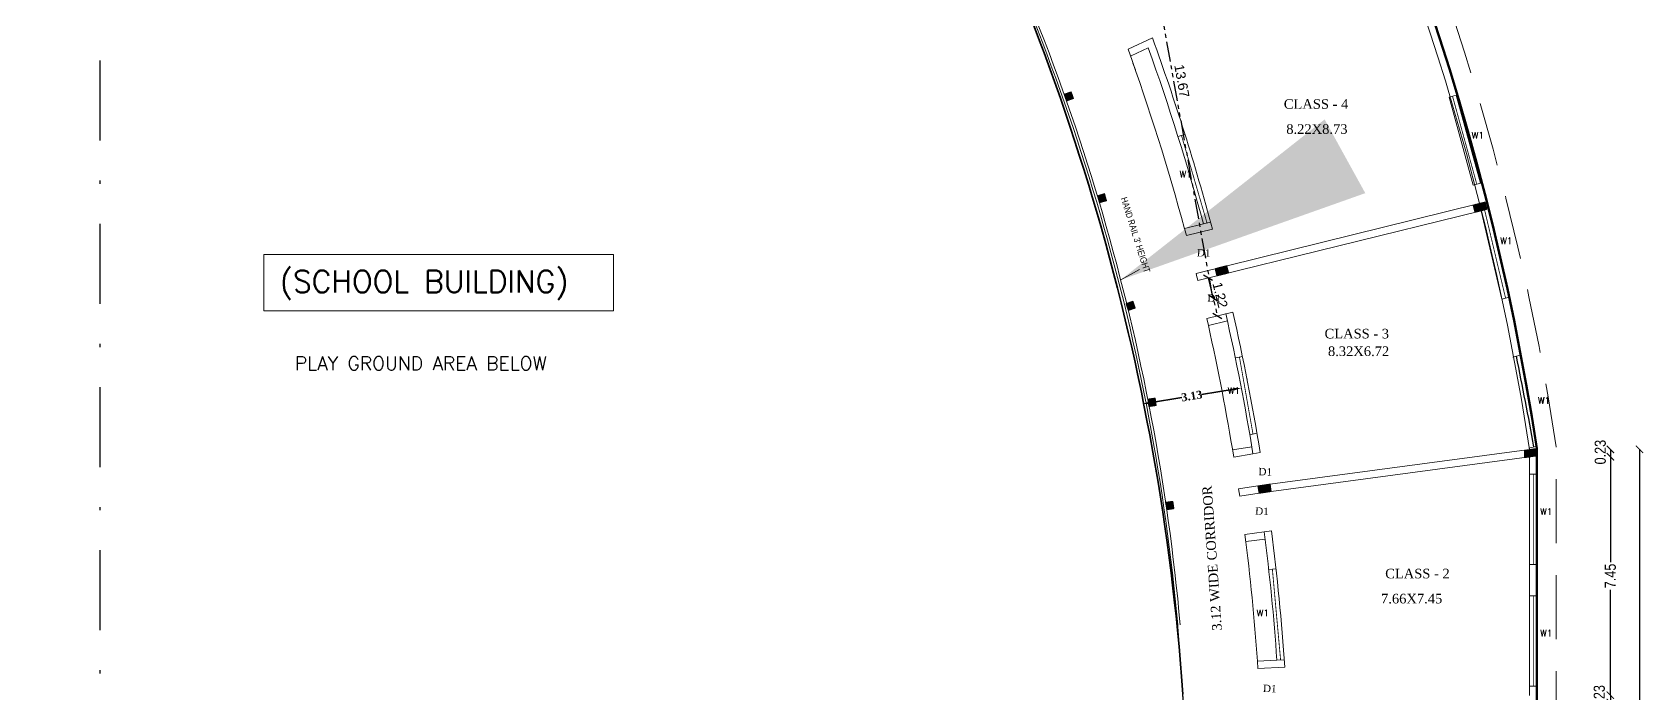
# Model space of a CAD drawing. Header units: metres. Extents: x 43 to 977, y 102 to 459.
# Drawn here: x 681.2 to 731.6, y 174.2 to 194.9 of the extents above; entities that cross this region are included whole.
import ezdxf

# ---------------------------------------------------------------- set-up
doc = ezdxf.new("R2010")
doc.units = ezdxf.units.M
doc.header["$MEASUREMENT"] = 0
doc.header["$PDMODE"] = 3
for name, pattern in [('DASHDOT', [1, 0.5, -0.25, 0, -0.25]), ('HIDDEN', [0.375, 0.25, -0.125]), ('PHANTOM2', [1.25, 0.625, -0.125, 0.125, -0.125, 0.125, -0.125])]:
    doc.linetypes.add(name, pattern=pattern)
doc.layers.get('0').update_dxf_attribs({"lineweight": 0})
doc.layers.get('Defpoints').update_dxf_attribs({"lineweight": 0})
for name, color, linetype, lineweight in [('BLK_1_FLR_2_ EXIT_WIDTH_ DOOR', 7, 'Continuous', 35), ('BLK_1_FLR_2_BLT_UP_AREA_DEDUCT_EXISTING', 4, 'Continuous', 35), ('Column', 1, 'Continuous', 0), ('DIST_EXIT', 7, 'Continuous', 35), ('fence', 15, 'Continuous', 0), ('FURN', 30, 'Continuous', 0), ('hatch', 7, 'Continuous', 0), ('Layer3', 5, 'Continuous', 0), ('PATH_WAY', 140, 'Continuous', 35), ('RTEXT', 4, 'Continuous', 0), ('Staircase', 140, 'Continuous', 0), ('TEXT', 130, 'Continuous', 0), ('TKT', 3, 'Continuous', 0), ('WALL', 7, 'Continuous', 0), ('WIN', 13, 'Continuous', 0)]:
    doc.layers.add(name, color=color, linetype=linetype, lineweight=lineweight)
doc.layers.add('BLK_1_FLR_2_BLT_UP_AREA_EXISTING', color=10, linetype='Continuous')
doc.styles.add('ARIAL', font='arial.ttf')
doc.styles.add('ARIAL NARROW', font='')
doc.styles.add('RTEXT', font='arial.ttf', dxfattribs={"width": 0.8, "height": 8})
doc.styles.get("Standard").update_dxf_attribs({"font": 'romans.shx'})
doc.styles.add('style2', font='romantic.ttf')
doc.styles.add('visa', font='swissc.ttf')
doc.styles.add('working', font='timesbd.ttf', dxfattribs={"height": 0.25})
doc.styles.get('ARIAL NARROW').set_extended_font_data('Lydian BT')
doc.dimstyles.new('Copy(2) of S-2', dxfattribs={"dimtxt": 10.5, "dimasz": 8, "dimexe": 2, "dimexo": 50, "dimgap": 5, "dimtad": 0, "dimtoh": 1, "dimdec": 1, "dimzin": 0, "dimdsep": 46, "dimlunit": 4, "dimtxsty": 'ARIAL NARROW', "dimcen": 0.09, "dimdle": 3, "dimse1": 1, "dimse2": 1, "dimclrd": 7, "dimclre": 13, "dimclrt": 7, "dimadec": 0, "dimazin": 0, "dimtfac": 1, "dimtdec": 1, "dimtofl": 0, "dimtmove": 0, "dimatfit": 3, "dimfxl": 0, "dimtolj": 1, "dimtzin": 0, "dimlwd": 13, "dimarcsym": 0})
doc.dimstyles.new('new model', dxfattribs={"dimtxt": 0.25, "dimasz": 0.23, "dimexe": 0.1, "dimexo": 0.1, "dimgap": 0, "dimtad": 0, "dimtoh": 1, "dimzin": 1, "dimdsep": 46, "dimtxsty": 'working', "dimcen": 0.09, "dimse1": 1, "dimse2": 1, "dimclrd": 8, "dimclre": 8, "dimclrt": 3, "dimadec": 1, "dimazin": 0, "dimtfac": 1, "dimtofl": 0, "dimtmove": 0, "dimatfit": 3, "dimfxl": 0, "dimtolj": 1, "dimtzin": 0, "dimlwd": -1, "dimlwe": -1, "dimarcsym": 0})
doc.dimstyles.new('o3', dxfattribs={"dimscale": 0.23, "dimtxt": 0.9, "dimasz": 1, "dimexe": 5, "dimexo": 9, "dimgap": 0.23, "dimtad": 0, "dimzin": 3, "dimdsep": 46, "dimtxsty": 'visa', "dimblk": 'ARCHTICK', "dimcen": 0.09, "dimse1": 1, "dimse2": 1, "dimclrd": 7, "dimclre": 256, "dimclrt": 7, "dimadec": 0, "dimazin": 0, "dimtfac": 0.23, "dimtofl": 0, "dimtmove": 2, "dimatfit": 1, "dimldrblk": 'ARCHTICK', "dimfxl": 0, "dimtolj": 1, "dimtzin": 0, "dimarcsym": 0})
doc.dimstyles.new('OPEN SPACE', dxfattribs={"dimtxt": 0.3, "dimasz": 0.23, "dimexe": 0.1875, "dimexo": 0.0625, "dimgap": 0.09, "dimtad": 3, "dimzin": 0, "dimdsep": 46, "dimtxsty": 'ARIAL', "dimblk": 'OBLIQUE', "dimcen": 0.09, "dimse1": 1, "dimse2": 1, "dimclrd": 6, "dimclre": 6, "dimclrt": 7, "dimadec": 0, "dimazin": 0, "dimtfac": 0.5, "dimtix": 1, "dimtmove": 0, "dimatfit": 3, "dimfxl": 0, "dimtolj": 1, "dimtzin": 0, "dimarcsym": 0})

# ---------------------------------------------------------------- blocks, each defined once
blk = doc.blocks.new('_ArchTick')
at = {"color": 0, "const_width": 0.15}
blk.add_lwpolyline([(-0.5, -0.5), (0.5, 0.5)], dxfattribs=at)
blk = doc.blocks.new('*D388')
at = {"layer": 'Defpoints', "color": 0, "lineweight": 30}
for p in [(727.942, 181.651), (727.946, 181.878), (730.469, 181.651)]:
    blk.add_point(p, dxfattribs=at)
at = {"layer": 'WALL', "color": 7, "lineweight": -2}
blk.add_line((730.469, 181.878), (730.469, 181.651), dxfattribs=at)
at = {"layer": 'WALL', "color": 7, "lineweight": -2, "xscale": 0.23, "yscale": 0.23, "zscale": 0.23}
for p, rotation in [((730.469, 181.878), 90), ((730.469, 181.651), 270)]:
    blk.add_blockref('_ArchTick', p, dxfattribs=dict(at, rotation=rotation))
at = {"layer": 'WALL', "color": 7, "insert": (730.155, 181.793), "char_height": 0.345, "attachment_point": 5, "rotation": 90, "style": 'visa'}
blk.add_mtext('\\A1;0.23', dxfattribs=at)
blk = doc.blocks.new('*D389')
at = {"layer": 'Defpoints', "color": 0, "lineweight": 30}
for p in [(727.942, 181.651), (727.943, 174.198), (730.469, 174.198)]:
    blk.add_point(p, dxfattribs=at)
at = {"layer": 'WALL', "color": 7, "lineweight": -2}
for p, q in [((730.469, 181.651), (730.469, 178.355)), ((730.469, 174.198), (730.469, 177.494))]:
    blk.add_line(p, q, dxfattribs=at)
at = {"layer": 'WALL', "color": 7, "lineweight": -2, "xscale": 0.23, "yscale": 0.23, "zscale": 0.23}
for p, rotation in [((730.469, 181.651), 90), ((730.469, 174.198), 270)]:
    blk.add_blockref('_ArchTick', p, dxfattribs=dict(at, rotation=rotation))
at = {"layer": 'WALL', "color": 7, "insert": (730.469, 177.925), "char_height": 0.345, "attachment_point": 5, "rotation": 90, "style": 'visa'}
blk.add_mtext('\\A1;7.45', dxfattribs=at)
blk = doc.blocks.new('*D390')
at = {"layer": 'Defpoints', "color": 0, "lineweight": 30}
for p in [(727.943, 174.198), (727.943, 173.97), (730.469, 173.97)]:
    blk.add_point(p, dxfattribs=at)
at = {"layer": 'WALL', "color": 7, "lineweight": -2}
blk.add_line((730.469, 174.198), (730.469, 173.97), dxfattribs=at)
at = {"layer": 'WALL', "color": 7, "lineweight": -2, "xscale": 0.23, "yscale": 0.23, "zscale": 0.23}
for p, rotation in [((730.469, 174.198), 90), ((730.469, 173.97), 270)]:
    blk.add_blockref('_ArchTick', p, dxfattribs=dict(at, rotation=rotation))
at = {"layer": 'WALL', "color": 7, "insert": (730.124, 174.131), "char_height": 0.345, "attachment_point": 5, "rotation": 90, "style": 'visa'}
blk.add_mtext('\\A1;0.23', dxfattribs=at)
blk = doc.blocks.new('*D326')
at = {"layer": 'Defpoints', "color": 0, "lineweight": 30}
for p in [(727.945, 181.882), (727.769, 143.564), (731.378, 143.564)]:
    blk.add_point(p, dxfattribs=at)
at = {"layer": 'WALL', "color": 7, "lineweight": -2}
for p, q in [((731.378, 181.882), (731.378, 163.27)), ((731.378, 143.564), (731.378, 162.176))]:
    blk.add_line(p, q, dxfattribs=at)
at = {"layer": 'WALL', "color": 7, "lineweight": -2, "xscale": 0.23, "yscale": 0.23, "zscale": 0.23}
for p, rotation in [((731.378, 181.882), 90), ((731.378, 143.564), 270)]:
    blk.add_blockref('_ArchTick', p, dxfattribs=dict(at, rotation=rotation))
at = {"layer": 'WALL', "color": 7, "insert": (731.378, 162.723), "char_height": 0.345, "attachment_point": 5, "rotation": 90, "style": 'visa'}
blk.add_mtext('\\A1;38.32', dxfattribs=at)
blk = doc.blocks.new('*D758')
at = {"layer": 'Defpoints', "color": 0, "lineweight": 30}
for p in [(718.941, 183.795), (718.956, 183.698), (715.866, 183.201)]:
    blk.add_point(p, dxfattribs=at)
at = {"layer": 'PATH_WAY', "color": 4}
for p, q in [((718.714, 183.758), (717.702, 183.596)), ((716.078, 183.335), (717.089, 183.498))]:
    blk.add_line(p, q, dxfattribs=at)
at = {"layer": 'PATH_WAY', "color": 4, "lineweight": 30}
for points in [[(718.707, 183.796), (718.72, 183.721), (718.941, 183.795)], [(716.071, 183.373), (716.084, 183.297), (715.85, 183.299)]]:
    blk.add_solid(points, dxfattribs=at)
at = {"layer": 'PATH_WAY', "color": 4, "lineweight": 35, "insert": (717.396, 183.547), "char_height": 0.25, "attachment_point": 5, "rotation": 9.1252, "style": 'working'}
blk.add_mtext('\\A1;3.13', dxfattribs=at)
blk = doc.blocks.new('_Oblique')
at = {"color": 0, "linetype": 'ByBlock', "lineweight": -2}
blk.add_line((-0.5, -0.5), (0.5, 0.5), dxfattribs=at)
blk = doc.blocks.new('*D768')
at = {"layer": 'BLK_1_FLR_2_ EXIT_WIDTH_ DOOR', "color": 2, "linetype": 'PHANTOM2', "lineweight": -2}
blk.add_line((717.903, 187.237), (718.194, 186.053), dxfattribs=at)
at = {"layer": 'Defpoints', "color": 0, "lineweight": 80}
for p in [(718.171, 187.303), (718.463, 186.119), (718.194, 186.053)]:
    blk.add_point(p, dxfattribs=at)
at = {"layer": 'BLK_1_FLR_2_ EXIT_WIDTH_ DOOR', "color": 2, "lineweight": -2, "xscale": 0.23, "yscale": 0.23, "zscale": 0.23}
for p, rotation in [((717.903, 187.237), 103.8461538460771), ((718.194, 186.053), 283.846153846077)]:
    blk.add_blockref('_Oblique', p, dxfattribs=dict(at, rotation=rotation))
at = {"layer": 'BLK_1_FLR_2_ EXIT_WIDTH_ DOOR', "color": 2, "lineweight": 35, "insert": (718.282, 186.702), "char_height": 0.3, "attachment_point": 5, "rotation": 283.8462, "style": 'ARIAL'}
blk.add_mtext('\\A1;1.22', dxfattribs=at)
blk = doc.blocks.new('*D769')
at = {"layer": 'Defpoints', "color": 0, "lineweight": 80}
for p in [(715.633, 200.075), (715.633, 200.075), (718.055, 186.619)]:
    blk.add_point(p, dxfattribs=at)
at = {"layer": 'DIST_EXIT', "color": 7, "linetype": 'PHANTOM2', "lineweight": -2}
blk.add_line((718.055, 186.619), (715.633, 200.075), dxfattribs=at)
at = {"layer": 'DIST_EXIT', "color": 7, "lineweight": -2, "xscale": 0.23, "yscale": 0.23, "zscale": 0.23}
for p, rotation in [((715.633, 200.075), 100.20229532918), ((718.055, 186.619), 280.20229532918)]:
    blk.add_blockref('_Oblique', p, dxfattribs=dict(at, rotation=rotation))
at = {"layer": 'DIST_EXIT', "color": 7, "lineweight": 35, "insert": (717.084, 193.39), "char_height": 0.3, "attachment_point": 5, "rotation": 280.2023, "style": 'ARIAL'}
blk.add_mtext('\\A1;13.67', dxfattribs=at)

msp = doc.modelspace()

# ---------------------------------------------------------------- hatches: boundary and pattern name
at = {"layer": 'hatch'}
h = msp.add_hatch(dxfattribs=at)
h.set_pattern_fill('ANSI31', color=256, scale=0.025396, angle=70.615645, style=0)
h.set_pattern_definition([(64.384355043, (4090.0578907, -4385.1431068), (0.002862512998, -0.001372447609), [])])
h.paths.add_polyline_path([(713.62551, 193.05585), (713.70137, 192.84024), (713.48576, 192.76438), (713.4099, 192.97999)])
h = msp.add_hatch(dxfattribs=at)
h.set_pattern_fill('ANSI31', color=256, scale=0.025396, angle=73.428792, style=0)
h.set_pattern_definition([(61.571207636, (3862.336287, -4548.5241687), (0.002791705087, -0.001511282836), [])])
h.paths.add_polyline_path([(714.66608, 189.8694), (714.73127, 189.65033), (714.5122, 189.58514), (714.44701, 189.80421)])
h = msp.add_hatch(dxfattribs=at)
h.set_pattern_fill('ANSI31', color=256, scale=0.025396, angle=76.153846, style=0)
h.set_pattern_definition([(58.846153846, (3645.2386655, -4693.118794), (0.002716696904, -0.0016423005312), [])])
h.paths.add_polyline_path([(726.18452, 189.51222), (726.23922, 189.2903), (726.6091, 189.38147), (726.5544, 189.60339)])
h = msp.add_hatch(dxfattribs=at)
h.set_pattern_fill('ANSI31', color=256, scale=0.025396, angle=76.153846, style=0)
h.set_pattern_definition([(58.846153846, (3637.1754193, -4695.1065407), (0.002716696904, -0.0016423005312), [])])
h.paths.add_polyline_path([(718.12128, 187.52448), (718.17598, 187.30255), (718.54585, 187.39372), (718.49115, 187.61564)])
h = msp.add_hatch(dxfattribs=at)
h.set_pattern_fill('ANSI31', color=256, scale=0.025396, angle=71.213539, style=0)
h.set_pattern_definition([(63.78646071, (4044.03151, -4426.6748786), (0.002848035605, -0.0014022433083), [])])
h.paths.add_polyline_path([(715.55663, 186.508), (715.63024, 186.29161), (715.41385, 186.21801), (715.34024, 186.43439)])
h = msp.add_hatch(dxfattribs=at)
h.set_pattern_fill('ANSI31', color=256, scale=0.025396, angle=81.692308, style=0)
h.set_pattern_definition([(53.30769231, (3150.206792, -4958.120763), (0.0025455095069, -0.0018968327426), [])])
h.paths.add_polyline_path([(716.24789, 183.47874), (716.28092, 183.25257), (716.05475, 183.21954), (716.02172, 183.44571)])
h = msp.add_hatch(dxfattribs=at)
h.set_pattern_fill('ANSI31', color=256, scale=0.025396, angle=76.153846, style=0)
h.set_pattern_definition([(121.153846154, (-15550.261208, 7236.653692), (-0.002716696904, -0.0016423005312), [])])
h.paths.add_polyline_path([(727.79065, 181.85199), (727.79065, 181.621), (728.17159, 181.67662), (728.17159, 181.90761)])
h = msp.add_hatch(dxfattribs=at)
h.set_pattern_fill('ANSI31', color=256, scale=0.025396, angle=81.692308, style=0)
h.set_pattern_definition([(53.30769231, (3153.6466906, -4960.8305768), (0.0025455095069, -0.0018968327426), [])])
h.paths.add_polyline_path([(719.46162, 180.7359), (719.49465, 180.50973), (719.87159, 180.56477), (719.83857, 180.79094)])
h = msp.add_hatch(dxfattribs=at)
h.set_pattern_fill('ANSI31', color=256, scale=0.025396, angle=81.692308, style=0)
h.set_pattern_definition([(53.30769231, (3150.7630888, -4961.344094), (0.0025455095069, -0.0018968327426), [])])
h.paths.add_polyline_path([(716.80419, 180.2554), (716.83721, 180.02924), (716.61105, 179.99621), (716.57802, 180.22238)])

# ---------------------------------------------------------------- linework, layer by layer
at = {"layer": 'BLK_1_FLR_2_BLT_UP_AREA_DEDUCT_EXISTING', "color": 26, "lineweight": 35}
msp.add_lwpolyline([(717.11781, 174.23188), (717.07703, 174.77885), (717.04428, 175.18222), (716.9968, 175.72295), (716.9582, 176.1315), (716.90324, 176.67474), (716.85958, 177.07957), (716.79541, 177.63926), (716.74844, 178.02625), (716.67781, 178.57802), (716.62481, 178.97138), (716.55385, 179.47418), (716.48869, 179.91479), (716.40441, 180.45881), (716.34013, 180.85633), (716.24251, 181.43477), (716.17913, 181.79581), (716.08043, 182.33779), (716.00574, 182.73309), (715.90167, 183.26474), (715.81997, 183.668), (715.70052, 184.23741), (715.62187, 184.60036), (715.50806, 185.1103), (715.41147, 185.53003), (715.2759, 186.10066), (715.18879, 186.45684), (715.07329, 186.91748), (714.9539, 187.38063), (714.82505, 187.86676), (714.70681, 188.30123), (714.54997, 188.86172), (714.44759, 189.21848), (714.28608, 189.76771), (714.17626, 190.13223), (714.01146, 190.66666), (713.89289, 191.04232), (713.7341, 191.53457), (713.59752, 191.94858), (713.43933, 192.41786), (713.29019, 192.85086), (713.10525, 193.37576), (712.97097, 193.74899), (712.7789, 194.27199), (712.63991, 194.64284), (712.43643, 195.17492)], dxfattribs=at)
at = {"layer": 'BLK_1_FLR_2_BLT_UP_AREA_EXISTING', "color": 26, "lineweight": 50}
msp.add_lwpolyline([(724.81586, 195.69991), (725.13503, 194.73605), (725.44216, 193.7683), (725.73722, 192.7968), (726.02014, 191.82169), (726.2909, 190.84314), (726.54944, 189.86128), (726.79573, 188.87629), (727.02972, 187.8883), (727.25139, 186.89747), (727.4607, 185.90396), (727.8421, 183.90949), (728.01413, 182.90885), (728.07929, 182.50905), (728.17369, 181.90615), (728.17531, 143.55723), (657.30425, 143.55723)], dxfattribs=at)
at = {"layer": 'Column'}
for p, q in [((719.79812, 178.12366), (720.02564, 178.14573)), ((719.79836, 178.12366), (720.02588, 178.14573))]:
    msp.add_line(p, q, dxfattribs=at)
for points in [[(713.70137, 192.84024), (713.62551, 193.05585), (713.4099, 192.97999), (713.48576, 192.76438)], [(714.73127, 189.65033), (714.66608, 189.8694), (714.44701, 189.80421), (714.5122, 189.58514)], [(726.6091, 189.38147), (726.5544, 189.60339), (726.18452, 189.51222), (726.23922, 189.2903)], [(718.54585, 187.39372), (718.49115, 187.61564), (718.12128, 187.52448), (718.17598, 187.30255)], [(715.63024, 186.29161), (715.55663, 186.508), (715.34024, 186.43439), (715.41385, 186.21801)], [(716.28092, 183.25257), (716.24789, 183.47874), (716.02172, 183.44571), (716.05475, 183.21954)], [(728.17159, 181.67662), (728.17159, 181.90761), (727.79065, 181.85199), (727.79065, 181.621)], [(719.87159, 180.56477), (719.83857, 180.79094), (719.46162, 180.7359), (719.49465, 180.50973)], [(716.83721, 180.02924), (716.80419, 180.2554), (716.57802, 180.22238), (716.61105, 179.99621)]]:
    msp.add_lwpolyline(points, close=True, dxfattribs=at)
at = {"layer": 'fence', "linetype": 'HIDDEN', "ltscale": 8}
msp.add_line((728.7811, 142.94979), (728.7811, 181.95393), dxfattribs=at)
msp.add_arc((647.49359, 169.55332), 82.22794, 8.6737437, 43.9217668, dxfattribs=at)
at = {"layer": 'FURN'}
for start, end in [(9.2091845, 12.5857585), (4.0296261, 7.2409267)]:
    msp.add_arc((648.61409, 170.27518), 71.00589, start, end, dxfattribs=at)
at = {"layer": 'Layer3', "linetype": 'DASHDOT', "lineweight": -3, "ltscale": 5}
msp.add_line((683.30249, 140.52822), (683.30249, 264.63727), dxfattribs=at)
at = {"layer": 'Staircase'}
for centre, radius, start, end in [((649.35094, 170.2797), 67.88216, 5.166821, 27.2219342), ((649.35094, 170.2797), 67.95835, 5.166821, 27.2217179), ((635.84555, 169.66514), 81.39025, 352.5427276, 4.8946026)]:
    msp.add_arc(centre, radius, start, end, dxfattribs=at)
at = {"layer": 'TKT'}
msp.add_lwpolyline([(688.41479, 187.96836), (699.32965, 187.96836), (699.32965, 186.20616), (688.41479, 186.20616)], close=True, dxfattribs=at)
at = {"layer": 'WALL'}
for p, q in [((715.4036, 194.37947), (716.16659, 194.73401)), ((715.49992, 194.17219), (716.03623, 194.4214)), ((715.63277, 193.73476), (715.55691, 193.95037)), ((716.88787, 192.6418), (716.89222, 192.64333)), ((725.42979, 192.87933), (725.64937, 192.94485)), ((716.96421, 191.6538), (717.18325, 191.71917)), ((726.18341, 190.13972), (726.40843, 190.19519)), ((717.52948, 187.37895), (726.33247, 189.54869)), ((717.58418, 187.15702), (726.38717, 189.32677)), ((726.42835, 189.33691), (726.64792, 189.40244)), ((717.16636, 188.78038), (717.7583, 188.92628)), ((717.16636, 188.78038), (717.22558, 188.55957)), ((717.22558, 188.55957), (718.03945, 188.76017)), ((717.7583, 188.92628), (717.98332, 188.98174)), ((727.08336, 186.57622), (727.30838, 186.63168)), ((717.8636, 185.97046), (718.67747, 186.17105)), ((717.91378, 185.74742), (717.8636, 185.97046)), ((717.91378, 185.74742), (718.50572, 185.89332)), ((718.72769, 185.94803), (718.73216, 185.94913)), ((718.75876, 184.73465), (718.98306, 184.77856)), ((727.42749, 184.75681), (727.64803, 184.82518)), ((719.20626, 182.33795), (719.43064, 182.38187)), ((719.30641, 181.73647), (719.53084, 181.78041)), ((719.68779, 180.76892), (728.17159, 181.90761)), ((719.72082, 180.54275), (728.17159, 181.67662)), ((727.92142, 181.91395), (728.1442, 181.96886)), ((727.94302, 174.19355), (727.94302, 181.64325)), ((728.17159, 143.56393), (728.17159, 181.90762)), ((728.1762, 181.10437), (727.94763, 181.10437)), ((718.85851, 180.64783), (719.46162, 180.7359)), ((718.85851, 180.64783), (718.89154, 180.42166)), ((718.89154, 180.42166), (719.49465, 180.50973)), ((719.65835, 179.30172), (719.88456, 179.33476)), ((727.94763, 178.28097), (728.1762, 178.28097)), ((728.1762, 177.30764), (727.94763, 177.30764)), ((719.44444, 175.26493), (720.05339, 175.29439)), ((719.44444, 175.26493), (719.45549, 175.03663)), ((719.46014, 175.03686), (720.29738, 175.07735)), ((720.05339, 175.29439), (720.28487, 175.30558)), ((727.94763, 174.48424), (728.1762, 174.48424))]:
    msp.add_line(p, q, dxfattribs=at)
at = {"layer": 'WALL', "color": 7}
msp.add_lwpolyline([(699.24823, 207.87336), (699.24823, 212.91923), (702.49948, 212.91924, -0.20084578), (716.58357, 159.02397), (716.58357, 159.02397), (716.58357, 159.02397), (713.74974, 159.01271), (668.55026, 159.02557, -0.20299324), (682.47834, 212.91924), (685.53096, 212.91924), (685.53096, 207.89157), (699.24823, 207.87336), (699.24823, 212.91923), (702.49948, 212.91924)], format="xyb", dxfattribs=at)
at = {"layer": 'WALL'}
for centre, radius, start, end in [((647.49359, 169.55332), 81.38987, 8.7061241, 44.1120856), ((647.49359, 169.55332), 81.61843, 8.7061241, 42.6760602), ((648.61423, 170.27518), 71.84397, 14.9095252, 19.9039113), ((648.61423, 170.27518), 71.00589, 15.0958204, 19.844516), ((648.61423, 170.27518), 71.6154, 15.0958204, 19.7042528), ((648.61433, 170.27518), 71.00589, 13.7539372, 13.9383705), ((648.61409, 170.27518), 71.6154, 9.2151287, 12.7827825), ((648.61409, 170.27518), 71.84397, 9.2151287, 12.7827825), ((648.61409, 170.27518), 71.6154, 4.0188973, 7.2409267), ((648.61409, 170.27518), 71.84397, 3.8326021, 7.244321)]:
    msp.add_arc(centre, radius, start, end, dxfattribs=at)
at = {"layer": 'WIN', "color": 7}
for p, q in [((726.18341, 190.13972), (725.42979, 192.87933)), ((725.64937, 192.94485), (726.40843, 190.19519)), ((727.08336, 186.57622), (726.42835, 189.33691)), ((726.64792, 189.40244), (727.30838, 186.63168)), ((718.89525, 184.03469), (718.89058, 184.0613)), ((719.11481, 184.10564), (719.1198, 184.07738)), ((727.94763, 181.10437), (727.94763, 178.28097)), ((728.1762, 181.10437), (728.1762, 178.28097)), ((727.94763, 177.30764), (727.94763, 174.48424)), ((728.1762, 177.30764), (728.1762, 174.48424))]:
    msp.add_line(p, q, dxfattribs=at)
at = {"layer": 'WIN', "color": 7, "lineweight": 9}
for p, q in [((719.26983, 181.96209), (718.66818, 181.86455)), ((719.30641, 181.73647), (718.70476, 181.63893)), ((719.65835, 179.30172), (719.0537, 179.2249)), ((719.68716, 179.07498), (719.08251, 178.99816))]:
    msp.add_line(p, q, dxfattribs=at)
at = {"layer": 'WIN', "color": 5, "lineweight": 9}
msp.add_line((728.17159, 181.90633), (728.17159, 181.67662), dxfattribs=at)
at = {"layer": 'WIN', "const_width": 0.0254}
for points in [[(726.29592, 190.16746), (725.53958, 192.91209)], [(717.87081, 188.95401), (717.07373, 191.68648)], [(727.19587, 186.60395), (726.53814, 189.36968)], [(719.3066, 182.35759), (718.88412, 184.75919)], [(728.06192, 181.10437), (728.06192, 178.28097)], [(720.16913, 175.29998), (719.91188, 178.13469)], [(728.06192, 177.30764), (728.06192, 174.48424)]]:
    msp.add_lwpolyline(points, dxfattribs=at)
at = {"layer": 'WIN', "lineweight": 30}
msp.add_arc((600.63719, 158.79965), 129.53077, 10.2970491, 11.5748596, dxfattribs=at)

# ---------------------------------------------------------------- texts
at = {"layer": 'RTEXT', "style": 'RTEXT', "width": 0.8}
msp.add_text("HAND RAIL 3' HEIGHT", height=0.2031694, rotation=287.480324, dxfattribs=at).set_placement((715.17309, 189.72409))
at = {"layer": 'TEXT', "color": 4, "style": 'style2'}
for s, p in [('CLASS - 4', (720.26941, 192.5209)), ('8.22X8.73', (720.3463, 191.73831)), ('CLASS - 3', (721.54253, 185.34616)), ('8.32X6.72', (721.64775, 184.79659)), ('CLASS - 2', (723.43622, 177.84913)), ('7.66X7.45', (723.30568, 177.06654))]:
    msp.add_text(s, height=0.3, dxfattribs=at).set_placement(p)
for s, height, rotation, p in [('D1', 0.23, 357.807084, (717.55057, 187.91366)), ('D1', 0.23, 357.807084, (717.87587, 186.4977)), ('D1', 0.23, 357.807084, (719.47297, 181.0747)), ('3.12 WIDE CORRIDOR', 0.3, 94.03226, (718.33504, 176.22518)), ('D1', 0.23, 357.807084, (719.37103, 179.84267)), ('D1', 0.23, 357.807084, (719.61409, 174.30036))]:
    msp.add_text(s, height=height, rotation=rotation, dxfattribs=at).set_placement(p)
at = {"layer": 'WALL'}
for s, height, p in [('W1', 0.203169, (726.1363, 191.59146)), ('W1', 0.203169, (717.01269, 190.37801)), ('W1', 0.203169, (727.02882, 188.29433)), ('(SCHOOL BUILDING)', 0.6826493, (688.914, 186.78468)), ('PLAY GROUND AREA BELOW', 0.4266558, (689.37993, 184.35449)), ('W1', 0.203169, (718.51884, 183.61384)), ('W1', 0.203169, (728.20282, 183.30984)), ('W1', 0.203169, (728.20699, 183.3045)), ('W1', 0.203169, (728.27718, 179.83354)), ('W1', 0.203169, (719.42185, 176.66721)), ('W1', 0.203169, (728.27718, 176.03681))]:
    msp.add_text(s, height=height, dxfattribs=at).set_placement(p)

# ---------------------------------------------------------------- dimensions: what is measured, and where the dimension line sits
at = {"layer": 'BLK_1_FLR_2_ EXIT_WIDTH_ DOOR', "color": 2, "lineweight": 35}
dim = msp.add_aligned_dim(p1=(718.1715, 187.30284), p2=(718.46322, 186.11927), distance=-0.27678, dimstyle='OPEN SPACE', override={"dimpost": '\\X', "dimclrd": 2, "dimclrt": 2, "dimfxl": 0, "dimarcsym": 2}, dxfattribs=at)
dim.commit()
dim.dimension.update_dxf_attribs({"geometry": '*D768', "text_midpoint": (718.28224, 186.7024)})
at = {"layer": 'DIST_EXIT', "color": 7, "lineweight": 35}
dim = msp.add_aligned_dim(p1=(718.05501, 186.6189), p2=(715.6333, 200.07509), distance=0, dimstyle='OPEN SPACE', override={"dimpost": '\\X', "dimclrd": 7, "dimfxl": 0, "dimarcsym": 2}, dxfattribs=at)
dim.commit()
dim.dimension.update_dxf_attribs({"geometry": '*D769', "text_midpoint": (717.08358, 193.39009)})
at = {"layer": 'PATH_WAY', "color": 4, "lineweight": 35}
dim = msp.add_aligned_dim(p1=(715.86608, 183.20148), p2=(718.9562, 183.69783), distance=0.09839, dimstyle='new model', override={"dimpost": '\\X', "dimclrd": 4, "dimclrt": 4}, dxfattribs=at)
dim.commit()
dim.dimension.update_dxf_attribs({"geometry": '*D758', "text_midpoint": (717.39553, 183.54679)})
at = {"layer": 'WALL'}
for base, p1, p2, picture, middle in [((730.46862, 181.65103), (727.94566, 181.87765), (727.94189, 181.65103), '*D388', (730.15458, 181.79339)), ((730.46862, 173.96956), (727.94302, 174.19819), (727.94302, 173.96956), '*D390', (730.12424, 174.13144))]:
    dim = msp.add_linear_dim(base=base, p1=p1, p2=p2, angle=90, dimstyle='o3', override={"dimtxt": 1.5, "dimpost": '\\X'}, dxfattribs=at)
    dim.commit()
    dim.dimension.update_dxf_attribs({"geometry": picture, "text_midpoint": middle, "dimtype": 160})
for base, p1, p2, picture, middle in [((731.37765, 143.56393), (727.94492, 181.88243), (727.76921, 143.56393), '*D326', (731.37765, 162.72318)), ((730.46862, 174.19819), (727.94189, 181.65103), (727.94302, 174.19819), '*D389', (730.46862, 177.92461))]:
    dim = msp.add_linear_dim(base=base, p1=p1, p2=p2, angle=90, dimstyle='o3', override={"dimtxt": 1.5, "dimpost": '\\X'}, dxfattribs=at)
    dim.commit()
    dim.dimension.update_dxf_attribs({"geometry": picture, "text_midpoint": middle})

# ---------------------------------------------------------------- leaders
at = {"layer": 'WIN', "lineweight": 9}
msp.add_leader([(715.17358, 187.17408), (715.76118, 187.49811)], dimstyle='Copy(2) of S-2', override={"dimgap": 5, "dimtad": 0}, dxfattribs=at)

doc.saveas('drawing.dxf')
